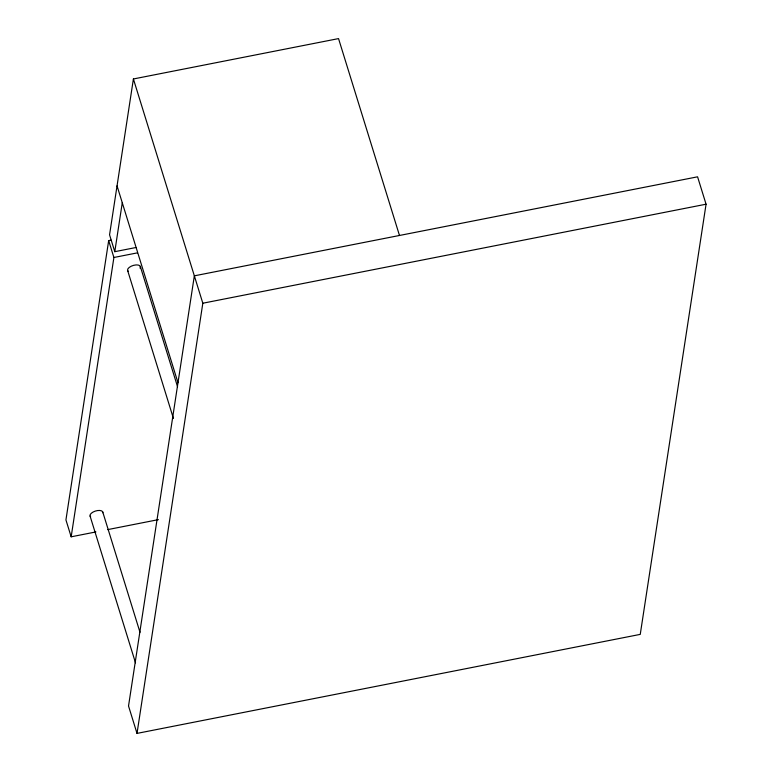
<?xml version="1.0" encoding="UTF-8"?>
<svg xmlns="http://www.w3.org/2000/svg" width="772" height="772" viewBox="0 0 772 772"><rect width="100%" height="100%" fill="white"/><g stroke="black" fill="none" stroke-linecap="round" stroke-linejoin="round"><path stroke-width="1.16" d="M111.033 240.15L108.669 240.623L65.938 519.932L71.169 536.801L95.921 531.937M399.481 235.47L338.541 38.6L133.402 78.966L109.556 234.804L114.787 251.682L136.007 247.503M71.169 536.801L113.899 257.491L108.669 240.623M114.787 251.682L122.275 202.737M137.011 733.4L128.528 706.004L194.341 275.836L697.579 176.817L706.062 204.204L640.249 634.381L137.011 733.4L202.824 303.222L133.402 78.966M113.899 257.491L137.474 252.849M202.824 303.222L706.062 204.204M107.713 529.611L158.405 519.633M117.045 185.869L177.985 382.729M140.301 266.398L177.56 386.772M127.65 270.557L173.43 418.453M102.734 511.933L140.002 632.307M90.092 516.101L135.515 662.849M90.604 516.777A6.659 3.117 -17.2 0 1 95.245 511.112A6.659 3.117 -17.2 0 1 102.821 512.753M128.171 271.242A6.659 3.117 -17.2 0 1 133.643 265.327A6.659 3.117 -17.2 0 1 140.041 268.125"/></g></svg>
